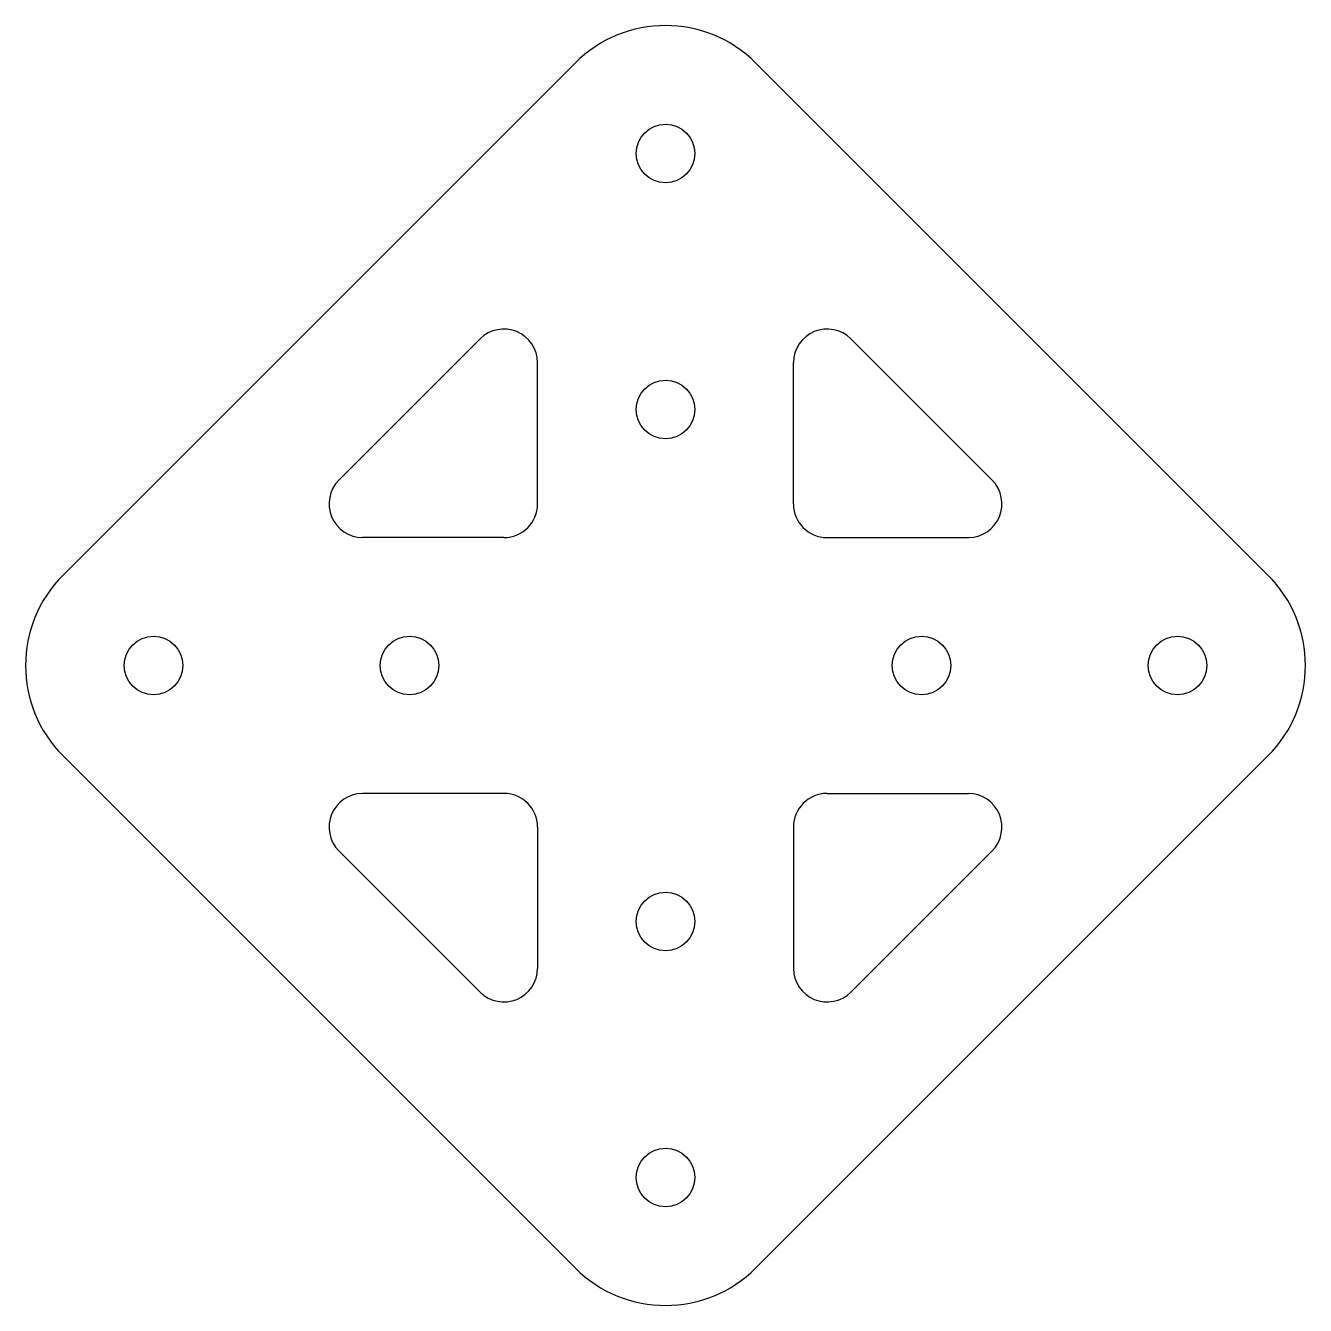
# Model space of a CAD drawing. Header units: millimetres. Extents: x -95 to 95, y -57 to 133.
import ezdxf

# ---------------------------------------------------------------- set-up
doc = ezdxf.new("R2010")
doc.units = ezdxf.units.MM

msp = doc.modelspace()

# ---------------------------------------------------------------- linework, layer by layer
at = {"color": 7, "linetype": 'Continuous', "lineweight": 25}
for p, q in [((-89.67, 51.57), (-13.47, 127.77)), ((89.67, 51.57), (13.47, 127.77)), ((-48.61, 65.69), (-27.59, 86.71)), ((48.61, 65.69), (27.59, 86.71)), ((-19.05, 62.15), (-19.05, 83.18)), ((19.05, 62.15), (19.05, 83.18)), ((-24.05, 57.15), (-45.08, 57.15)), ((24.05, 57.15), (45.08, 57.15)), ((-89.67, 24.63), (-13.47, -51.57)), ((89.67, 24.63), (13.47, -51.57)), ((-24.05, 19.05), (-45.08, 19.05)), ((24.05, 19.05), (45.08, 19.05)), ((-19.05, 14.05), (-19.05, -6.98)), ((19.05, 14.05), (19.05, -6.98)), ((-48.61, 10.51), (-27.59, -10.51)), ((48.61, 10.51), (27.59, -10.51))]:
    msp.add_line(p, q, dxfattribs=at)
for centre in [(0, 114.3), (0, 76.2), (-76.2, 38.1), (-38.1, 38.1), (38.1, 38.1), (76.2, 38.1), (0, 0), (0, -38.1)]:
    msp.add_circle(centre, 4.36, dxfattribs=at)
for centre, radius, start, end in [((0, 114.3), 19.05, 45, 135), ((-24.05, 83.18), 5, 0, 135), ((24.05, 83.18), 5, 45, 180), ((-45.08, 62.15), 5, 135, 270), ((45.08, 62.15), 5, 270, 45), ((-24.05, 62.15), 5, 270, 0), ((24.05, 62.15), 5, 180, 270), ((-76.2, 38.1), 19.05, 135, 225), ((76.2, 38.1), 19.05, 315, 45), ((-45.08, 14.05), 5, 90, 225), ((-24.05, 14.05), 5, 0, 90), ((24.05, 14.05), 5, 90, 180), ((45.08, 14.05), 5, 315, 90), ((-24.05, -6.98), 5, 225, 0), ((24.05, -6.98), 5, 180, 315), ((0, -38.1), 19.05, 225, 315)]:
    msp.add_arc(centre, radius, start, end, dxfattribs=at)

doc.saveas('drawing.dxf')
